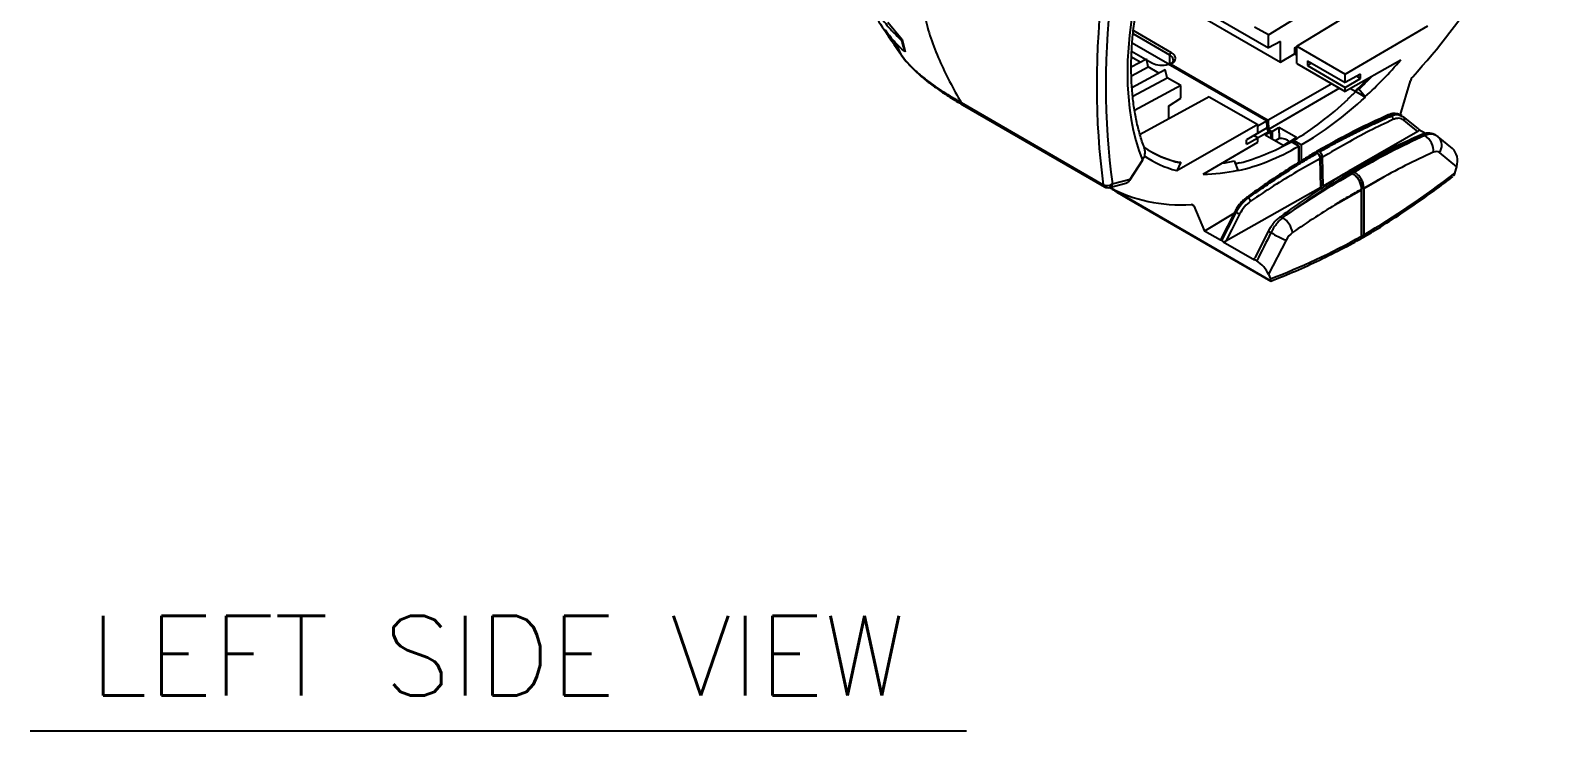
# Model space of a CAD drawing. Extents: x 12.3 to 108.7, y 1.1 to 80.4.
# Drawn here: x 16.45 to 30.66, y 50.55 to 57.14 of the extents above; entities that cross this region are included whole.
import ezdxf
from ezdxf.enums import TextEntityAlignment as Align

# ---------------------------------------------------------------- set-up
doc = ezdxf.new("R2010")
doc.units = 0
doc.header["$MEASUREMENT"] = 0
doc.layers.add('OBJECT', color=7, linetype='CONTINUOUS')
doc.styles.get("Standard").update_dxf_attribs({"font": 'SIMPLEX'})

msp = doc.modelspace()

# ---------------------------------------------------------------- linework, layer by layer
at = {"layer": 'OBJECT'}
for p, q in [((26.917, 57.593), (28.224, 56.839)), ((26.932, 57.653), (28.109, 56.974)), ((28.377, 56.989), (29.43, 57.629)), ((28.109, 57.094), (28.733, 57.479)), ((24.527, 57.214), (24.663, 57.052)), ((27.18, 56.905), (26.835, 57.105)), ((26.838, 57.135), (27.194, 56.93)), ((28.109, 57.094), (27.98, 57.168)), ((28.833, 56.726), (29.609, 57.181)), ((24.652, 56.909), (24.605, 57.015)), ((24.663, 57.052), (24.653, 57.046)), ((24.663, 57.052), (24.691, 56.937)), ((26.828, 57.02), (27.18, 56.817)), ((28.109, 56.974), (28.109, 57.094)), ((28.224, 57.032), (28.109, 56.974)), ((28.224, 56.839), (28.224, 57.032)), ((28.356, 56.973), (28.377, 56.986)), ((28.356, 56.973), (28.356, 56.916)), ((28.377, 56.961), (28.356, 56.973)), ((28.377, 56.989), (28.833, 56.726)), ((28.377, 56.826), (28.377, 56.989)), ((24.691, 56.937), (24.686, 56.935)), ((24.729, 56.817), (24.73, 56.814)), ((24.729, 56.814), (24.729, 56.817)), ((26.819, 56.793), (26.961, 56.87)), ((26.902, 56.839), (26.82, 56.886)), ((26.822, 56.941), (26.953, 56.866)), ((26.978, 56.795), (26.961, 56.87)), ((26.963, 56.86), (27.017, 56.828)), ((28.091, 56.285), (27.165, 56.82)), ((27.18, 56.817), (27.18, 56.905)), ((27.194, 56.826), (27.183, 56.819)), ((27.194, 56.819), (28.106, 56.293)), ((28.224, 56.839), (28.356, 56.916)), ((28.356, 56.916), (28.377, 56.904)), ((28.377, 56.826), (28.833, 56.562)), ((28.479, 56.851), (28.833, 56.646)), ((28.479, 56.851), (28.479, 56.806)), ((28.518, 56.828), (28.479, 56.806)), ((29.355, 56.858), (28.833, 56.562)), ((24.73, 56.814), (24.732, 56.809)), ((26.82, 56.709), (26.978, 56.795)), ((26.824, 56.599), (27.138, 56.768)), ((26.832, 56.518), (27.155, 56.692)), ((27.079, 56.736), (26.978, 56.795)), ((27.155, 56.692), (27.138, 56.768)), ((27.284, 56.618), (27.155, 56.692)), ((28.479, 56.806), (28.833, 56.601)), ((28.833, 56.646), (28.833, 56.726)), ((28.976, 56.724), (28.833, 56.646)), ((28.833, 56.601), (28.976, 56.685)), ((28.941, 56.705), (28.976, 56.685)), ((28.976, 56.685), (28.976, 56.724)), ((29.04, 56.676), (29.04, 56.679)), ((27.284, 56.618), (26.85, 56.384)), ((27.284, 56.498), (27.284, 56.618)), ((28.708, 56.635), (28.106, 56.293)), ((28.78, 56.593), (28.11, 56.206)), ((28.833, 56.562), (28.833, 56.601)), ((28.883, 56.59), (28.933, 56.561)), ((28.96, 56.584), (28.931, 56.569)), ((28.933, 56.561), (28.931, 56.569)), ((28.933, 56.561), (29.023, 56.51)), ((29.021, 56.513), (28.96, 56.584)), ((29.35, 56.335), (29.446, 56.662)), ((25.217, 56.457), (26.555, 55.685)), ((25.229, 56.437), (26.567, 55.665)), ((27.553, 56.513), (26.901, 56.157)), ((27.169, 56.423), (27.284, 56.498)), ((27.169, 56.423), (27.169, 56.303)), ((27.553, 56.513), (28.009, 56.25)), ((28.862, 56.489), (28.857, 56.492)), ((29.023, 56.51), (29.021, 56.513)), ((28.009, 56.25), (27.247, 55.817)), ((28.009, 56.238), (28.091, 56.285)), ((28.009, 56.17), (28.009, 56.25)), ((28.091, 56.285), (28.095, 56.221)), ((28.106, 56.293), (28.11, 56.206)), ((29.265, 56.331), (29.25, 56.34)), ((29.349, 56.344), (29.324, 56.349)), ((29.369, 56.333), (29.354, 56.342)), ((29.361, 56.332), (29.38, 56.325)), ((29.518, 56.213), (29.382, 56.324)), ((28.009, 56.17), (27.904, 56.107)), ((27.904, 56.066), (28.009, 56.125)), ((27.904, 56.066), (27.904, 56.107)), ((27.971, 56.147), (28.095, 56.221)), ((28.009, 56.125), (27.971, 56.147)), ((28.007, 56.126), (28.115, 56.187)), ((28.009, 56.086), (28.009, 56.125)), ((28.13, 56.178), (28.08, 56.151)), ((28.247, 56.055), (28.08, 56.151)), ((28.11, 56.206), (28.144, 56.186)), ((28.115, 56.187), (28.13, 56.178)), ((28.13, 56.178), (28.132, 56.121)), ((28.144, 56.186), (28.209, 56.224)), ((28.144, 56.186), (28.146, 56.113)), ((28.212, 56.121), (28.173, 56.097)), ((28.373, 56.129), (28.209, 56.224)), ((28.209, 56.224), (28.212, 56.121)), ((28.373, 56.129), (28.31, 56.09)), ((29.515, 56.186), (28.888, 55.825)), ((29.587, 56.166), (29.526, 56.201)), ((29.584, 56.147), (29.577, 56.151)), ((29.687, 56.149), (29.681, 56.153)), ((29.709, 56.134), (29.687, 56.148)), ((29.843, 56.025), (29.709, 56.134)), ((26.946, 56.019), (26.941, 56.032)), ((27.496, 55.785), (28.009, 56.086)), ((28.247, 56.055), (28.289, 56.078)), ((28.298, 56.073), (28.289, 56.079)), ((28.301, 56.075), (28.296, 56.078)), ((28.31, 56.08), (28.31, 56.09)), ((28.31, 56.09), (28.32, 56.085)), ((28.397, 56.048), (28.326, 56.088)), ((28.326, 56.088), (28.326, 56.088)), ((28.399, 56.049), (28.333, 56.088)), ((28.347, 56.079), (28.347, 56.1)), ((28.417, 56.06), (28.347, 56.1)), ((28.397, 56.048), (28.397, 56.048)), ((28.397, 55.896), (28.397, 56.048)), ((28.399, 55.898), (28.399, 56.049)), ((28.417, 56.06), (28.417, 55.909)), ((28.569, 55.981), (28.564, 55.984)), ((28.575, 55.982), (28.569, 55.985)), ((28.591, 55.994), (28.585, 55.997)), ((29.882, 55.853), (29.719, 55.987)), ((26.805, 55.728), (26.925, 55.913)), ((26.809, 55.738), (26.923, 55.916)), ((27.283, 55.891), (27.247, 55.817)), ((27.824, 55.822), (27.791, 55.909)), ((27.823, 55.817), (27.824, 55.822)), ((27.836, 55.894), (27.841, 55.891)), ((28.602, 55.66), (28.598, 55.932)), ((28.605, 55.662), (28.601, 55.936)), ((28.624, 55.672), (28.62, 55.944)), ((29.865, 55.794), (29.882, 55.853)), ((26.613, 55.659), (26.766, 55.7)), ((26.64, 55.693), (26.809, 55.738)), ((28.87, 55.814), (28.624, 55.672)), ((28.902, 55.789), (28.882, 55.801)), ((28.907, 55.79), (28.887, 55.802)), ((28.92, 55.803), (28.903, 55.814)), ((29.186, 55.753), (29.009, 55.649)), ((29.009, 55.649), (29.135, 55.723)), ((29.135, 55.723), (29.186, 55.753)), ((26.632, 55.653), (26.763, 55.573)), ((26.763, 55.573), (28.133, 54.782)), ((26.772, 55.562), (28.131, 54.778)), ((28.602, 55.66), (27.71, 55.154)), ((27.921, 55.562), (27.917, 55.564)), ((28.614, 55.654), (28.602, 55.66)), ((28.616, 55.656), (28.605, 55.662)), ((28.634, 55.667), (28.624, 55.672)), ((28.987, 55.636), (28.736, 55.497)), ((28.768, 55.514), (28.987, 55.636)), ((28.987, 55.636), (28.987, 55.644)), ((28.987, 55.637), (28.987, 55.637)), ((28.987, 55.201), (28.987, 55.636)), ((28.99, 55.638), (28.99, 55.648)), ((28.99, 55.205), (28.99, 55.638)), ((28.99, 55.638), (28.99, 55.638)), ((29.009, 55.649), (29.009, 55.652)), ((29.009, 55.649), (29.009, 55.649)), ((29.009, 55.649), (29.009, 55.214)), ((27.407, 55.485), (27.383, 55.498)), ((27.407, 55.485), (27.509, 55.249)), ((27.785, 55.413), (27.509, 55.249)), ((27.794, 55.431), (27.659, 55.167)), ((27.805, 55.424), (27.803, 55.425)), ((28.245, 55.4), (28.214, 55.378)), ((28.275, 55.398), (28.245, 55.375)), ((28.736, 55.497), (28.768, 55.514)), ((27.658, 55.163), (27.509, 55.249)), ((27.658, 55.163), (27.66, 55.167)), ((27.671, 55.158), (27.668, 55.16)), ((27.685, 55.147), (27.978, 54.978)), ((28.109, 55.251), (27.981, 54.998)), ((28.276, 55.163), (28.11, 54.844)), ((28.11, 54.844), (28.129, 54.8)), ((28.131, 54.778), (28.133, 54.782))]:
    msp.add_line(p, q, dxfattribs=at)
at = {"layer": 'OBJECT', "color": 1}
msp.add_line((16.452, 50.548), (25.267, 50.548), dxfattribs=at)
at = {"layer": 'OBJECT', "flags": 128}
for points in [[(29.515, 56.186), (29.442, 56.246), (29.384, 56.292)], [(28.397, 56.048), (28.398, 56.048), (28.399, 56.049), (28.399, 56.049), (28.399, 56.049)], [(26.923, 55.916), (26.924, 55.915), (26.925, 55.914), (26.925, 55.914), (26.925, 55.913)], [(26.793, 55.715), (26.794, 55.715), (26.794, 55.715), (26.794, 55.715)], [(27.803, 55.425), (27.727, 55.276), (27.668, 55.16)], [(27.671, 55.158), (27.746, 55.307), (27.805, 55.424)], [(27.838, 55.407), (27.766, 55.265), (27.71, 55.154)]]:
    msp.add_lwpolyline(points, dxfattribs=at)
at = {"layer": 'OBJECT'}
for centre, radius, start, end in [((26.654, 57.573), 2.069, 194.7362, 197.9616), ((27.211, 56.904), 0.0308, 122.9182, 177.3705), ((26.203, 59.466), 3.979, 313.282, 315.6342), ((26.283, 59.426), 3.905, 313.2845, 315.7851), ((26.323, 59.334), 3.808, 311.72, 313.2756), ((25.244, 56.459), 0.0263, 183.4372, 237.1336), ((28.14, 56.225), 0.0461, 185.6926, 237.1986), ((28.225, 55.989), 0.132, 49.7562, 95.7674), ((29.559, 56.125), 0.0317, 55.7324, 110.4213), ((29.489, 56.001), 0.174, 355.9802, 56.987), ((29.632, 56.055), 0.11, 321.9402, 45.9647), ((27.471, 56.809), 0.937, 235.0827, 258.4205), ((27.464, 56.823), 0.946, 240.4582, 258.3503), ((27.483, 57.345), 1.469, 277.3649, 282.0914), ((27.37, 57.559), 1.729, 284.42, 285.6326), ((26.591, 55.759), 0.082, 243.6367, 306.0827), ((26.582, 55.687), 0.0268, 184.006, 236.5647), ((26.599, 55.698), 0.0415, 289.5649, 352.4993), ((28.885, 55.797), 0.00496, 65.1617, 126.4362), ((28.905, 55.785), 0.00496, 65.1617, 126.4362), ((28.904, 55.786), 0.00503, 354.3679, 54.318), ((26.597, 55.717), 0.06, 240.0027, 285.0327), ((26.784, 55.581), 0.0225, 201.7889, 239.2352), ((30.443, 53.118), 2.909, 119.9548, 120.0214), ((28.986, 55.638), 0.00206, 297.6774, 301.6523), ((28.986, 55.638), 0.00206, 297.6774, 301.6523), ((28.258, 55.376), 0.0276, 51.4814, 118.8457), ((28.227, 55.353), 0.028, 49.8507, 119.8906), ((28.128, 55.198), 0.212, 9.8309, 56.4007), ((28.154, 55.29), 0.0595, 220.9985, 249.0043), ((28.719, 56.232), 1.157, 239.5393, 247.4615), ((28.985, 55.206), 0.00488, 291.7747, 355.5723)]:
    msp.add_arc(centre, radius, start, end, dxfattribs=at)
for centre, major_axis, ratio, start_param, end_param in [((28.32, 58.928), (1.963, 3.341), 0.582398, 4.359697, 4.937827), ((28.99, 58.034), (1.554, 2.74), 0.572321, 1.992558, 2.711092), ((32.101, 59.911), (3.948, 6.958), 0.572359, 2.203086, 2.500628), ((32.144, 59.887), (3.918, 6.906), 0.572321, 2.203054, 2.500596), ((27.099, 56.874), (0.115, -0.002), 0.567125, 3.935417, 5.331411), ((27.099, 56.857), (0.115, 0.001), 0.583172, 0.061252, 0.780171), ((27.099, 56.874), (0.135, 0.001), 0.582304, 5.494641, 7.064144), ((27.099, 56.857), (0.115, 0.001), 0.583172, 6.277958, 6.344438), ((28.435, 58.374), (1.423, 2.422), 0.582398, 4.228555, 4.408555), ((29.486, 56.666), (0.0304, 0.0517), 0.582398, 1.218104, 1.978239), ((28.347, 58.404), (1.374, 2.464), 0.567218, 3.918482, 4.184084), ((28.417, 58.364), (1.429, 2.433), 0.582398, 3.93135, 4.236782), ((28.805, 49.338), (4.154, 6.839), 0.572191, 0.679521, 0.798082), ((28.92, 49.271), (3.949, 6.958), 0.572401, 0.662534, 0.781095), ((29.554, 55.938), (0.129, 0.214), 0.573441, 0.009817, 0.676572), ((29.563, 55.932), (0.124, 0.217), 0.574857, 6.280703, 6.947778), ((28.417, 58.364), (1.392, 2.454), 0.572321, 3.617189, 3.91202), ((28.347, 58.404), (1.448, 2.422), 0.587369, 3.683779, 3.925351), ((28.296, 56.066), (-0.0068, 0.0122), 0.586591, 5.506176, 6.274039), ((28.296, 56.074), (0.01, -0.00015), 0.567439, 2.347968, 2.365422), ((28.333, 56.076), (-0.0071, 0.0122), 0.577335, 5.497828, 6.265692), ((29.009, 49.221), (3.886, 6.85), 0.572321, 0.662468, 0.758339), ((29.652, 55.882), (0.062, 0.109), 0.572321, 6.185508, 6.945653), ((29.794, 55.903), (0.005, 0.139), 0.691244, 4.368283, 5.80022), ((28.4, 58.354), (1.386, 2.443), 0.572321, 3.086642, 3.296589), ((28.4, 58.354), (1.386, 2.443), 0.572321, 3.445492, 3.625492), ((26.77, 55.763), (0.0351, 0.06), 0.705604, 3.762437, 4.269934), ((28.805, 49.338), (4, 6.928), 0.557376, 0.789072, 0.898297), ((28.924, 49.269), (4.104, 6.868), 0.58722, 0.797968, 0.907193), ((29.009, 61.697), (3.918, 6.906), 0.572321, 3.922556, 4.077129), ((28.513, 59.039), (1.912, 3.37), 0.572321, 3.149723, 3.494274), ((28.596, 55.656), (0.00991, 0.00582), 0.007627, 0.004328, 0.798371), ((28.595, 55.664), (0.01, 0.00007), 0.582394, 5.476124, 5.484851), ((28.98, 55.632), (0.01, 0.00577), 0.00007, 6.283145, 7.068543), ((27.368, 55.443), (0.0296, 0.0522), 0.572321, 5.875732, 6.635867), ((29.007, 49.219), (4.045, 6.764), 0.587369, 0.836588, 0.912915), ((28.319, 55.456), (3.031, 6.056), 0.009909, 1.612367, 1.656379), ((29.008, 61.696), (4.075, 6.815), 0.587369, 3.78151, 3.932278), ((28.348, 55.135), (0.067, 0.112), 0.587369, 0.912915, 1.67306), ((28.026, 54.892), (-0.0869, 0.0914), 0.329852, 3.885069, 5.333336)]:
    msp.add_ellipse(centre, major_axis=major_axis, ratio=ratio, start_param=start_param, end_param=end_param, dxfattribs=at)
for points, knots in [([(25.217, 58.394), (25.165, 58.34), (25.069, 58.241), (24.958, 58.072), (24.887, 57.91), (24.849, 57.749), (24.835, 57.597), (24.843, 57.436), (24.873, 57.257), (24.928, 57.063), (25.009, 56.857), (25.106, 56.655), (25.18, 56.523), (25.217, 56.457)], [0, 0, 0, 0, 0.128108, 0.233833, 0.339418, 0.414185, 0.488923, 0.563852, 0.638803, 0.729469, 0.820219, 0.910089, 1, 1, 1, 1]), ([(26.942, 56.033), (26.938, 56.043), (26.919, 56.093), (26.89, 56.187), (26.86, 56.318), (26.837, 56.456), (26.823, 56.602), (26.817, 56.753), (26.819, 56.91), (26.83, 57.072), (26.849, 57.238), (26.877, 57.408), (26.91, 57.569), (26.937, 57.674), (26.949, 57.721)], [0, 0, 0, 0, 0.0250114, 0.1156792, 0.2061328, 0.2963934, 0.386552, 0.4766738, 0.5667942, 0.6569418, 0.7471362, 0.8373875, 0.9276995, 1, 1, 1, 1]), ([(24.251, 57.52), (24.267, 57.494), (24.318, 57.411), (24.415, 57.261), (24.533, 57.08), (24.613, 56.965), (24.652, 56.909)], [0, 0, 0, 0, 0.129296, 0.411578, 0.709672, 1, 1, 1, 1]), ([(24.467, 57.253), (24.493, 57.218), (24.546, 57.146), (24.618, 57.08), (24.653, 57.046)], [0, 0, 0, 0, 0.49732, 1, 1, 1, 1]), ([(24.686, 56.935), (24.651, 56.968), (24.58, 57.034), (24.527, 57.106), (24.501, 57.142)], [0, 0, 0, 0, 0.497242, 1, 1, 1, 1]), ([(24.522, 57.1), (24.536, 57.079), (24.582, 57.01), (24.628, 56.943), (24.661, 56.896)], [0, 0, 0, 0, 0.296036, 1, 1, 1, 1]), ([(24.652, 56.909), (24.675, 56.878), (24.699, 56.847), (24.729, 56.815), (24.729, 56.814)], [0, 0, 0, 0, 0.976242, 1, 1, 1, 1]), ([(24.661, 56.896), (24.66, 56.897), (24.656, 56.9), (24.654, 56.905), (24.652, 56.909)], [0, 0, 0, 0, 0.209292, 1, 1, 1, 1]), ([(24.657, 56.902), (24.657, 56.901), (24.673, 56.876), (24.701, 56.842), (24.732, 56.81), (24.741, 56.801)], [0, 0, 0, 0, 0.039056, 0.73078, 1, 1, 1, 1]), ([(24.732, 56.809), (24.732, 56.81), (24.731, 56.811), (24.73, 56.813), (24.729, 56.814), (24.729, 56.814), (24.729, 56.814)], [0, 0, 0, 0, 0.324563, 0.651752, 0.939508, 1, 1, 1, 1]), ([(27.194, 56.819), (27.193, 56.819), (27.189, 56.821), (27.185, 56.821), (27.182, 56.818), (27.18, 56.815), (27.18, 56.812), (27.18, 56.811)], [0, 0, 0, 0, 0.2146833, 0.4293692, 0.6440512, 0.8587517, 1, 1, 1, 1]), ([(27.213, 56.861), (27.213, 56.86), (27.215, 56.854), (27.21, 56.843), (27.201, 56.831), (27.194, 56.826), (27.194, 56.826)], [0, 0, 0, 0, 0.081993, 0.576371, 0.990025, 1, 1, 1, 1]), ([(24.73, 56.814), (24.755, 56.788), (24.806, 56.738), (24.912, 56.652), (25.046, 56.558), (25.16, 56.491), (25.217, 56.457)], [0, 0, 0, 0, 0.205314, 0.412143, 0.70462, 1, 1, 1, 1]), ([(24.741, 56.801), (24.754, 56.787), (24.79, 56.748), (24.861, 56.686), (24.952, 56.615), (25.056, 56.543), (25.149, 56.484), (25.21, 56.449), (25.23, 56.437)], [0, 0, 0, 0, 0.115254, 0.303994, 0.494489, 0.691274, 0.900514, 1, 1, 1, 1]), ([(29.237, 56.341), (29.135, 56.295), (28.911, 56.192), (28.685, 56.066), (28.561, 55.996)], [0, 0, 0, 0, 0.452542, 1, 1, 1, 1]), ([(29.25, 56.34), (29.214, 56.324), (29.145, 56.293), (29.034, 56.24), (28.919, 56.181), (28.805, 56.119), (28.694, 56.058), (28.623, 56.018), (28.585, 55.997)], [0, 0, 0, 0, 0.160275, 0.31287, 0.499994, 0.683604, 0.834088, 1, 1, 1, 1]), ([(28.591, 55.994), (28.628, 56.015), (28.698, 56.055), (28.811, 56.116), (28.929, 56.175), (29.047, 56.232), (29.16, 56.284), (29.229, 56.315), (29.265, 56.331)], [0, 0, 0, 0, 0.1656013, 0.3163921, 0.5000065, 0.6871269, 0.8397228, 1, 1, 1, 1]), ([(29.282, 56.298), (29.209, 56.263), (29.063, 56.195), (28.842, 56.074), (28.695, 55.988), (28.62, 55.944)], [0, 0, 0, 0, 0.3306439, 0.6606887, 1, 1, 1, 1]), ([(29.307, 56.352), (29.302, 56.354), (29.281, 56.359), (29.256, 56.349), (29.237, 56.341)], [0, 0, 0, 0, 0.218924, 1, 1, 1, 1]), ([(29.237, 56.341), (29.238, 56.341), (29.239, 56.342), (29.244, 56.342), (29.248, 56.341), (29.25, 56.34)], [0, 0, 0, 0, 0.227395, 0.497454, 1, 1, 1, 1]), ([(29.353, 56.339), (29.34, 56.345), (29.312, 56.36), (29.272, 56.347), (29.25, 56.34)], [0, 0, 0, 0, 0.431602, 1, 1, 1, 1]), ([(29.265, 56.331), (29.287, 56.339), (29.323, 56.352), (29.351, 56.338), (29.361, 56.332)], [0, 0, 0, 0, 0.607152, 1, 1, 1, 1]), ([(29.265, 56.331), (29.267, 56.33), (29.271, 56.327), (29.275, 56.322), (29.277, 56.317), (29.28, 56.312), (29.281, 56.305), (29.282, 56.301), (29.282, 56.298)], [0, 0, 0, 0, 0.2397079, 0.3685229, 0.5000027, 0.6314805, 0.7602889, 1, 1, 1, 1]), ([(29.384, 56.292), (29.37, 56.301), (29.341, 56.317), (29.301, 56.304), (29.282, 56.298)], [0, 0, 0, 0, 0.499995, 1, 1, 1, 1]), ([(29.38, 56.325), (29.382, 56.324), (29.385, 56.321), (29.388, 56.316), (29.389, 56.311), (29.389, 56.306), (29.388, 56.3), (29.386, 56.295), (29.384, 56.292)], [0, 0, 0, 0, 0.239707, 0.368521, 0.500002, 0.631484, 0.760299, 1, 1, 1, 1]), ([(29.548, 56.154), (29.509, 56.137), (29.395, 56.087), (29.205, 55.996), (29.018, 55.898), (28.906, 55.835), (28.869, 55.814)], [0, 0, 0, 0, 0.174517, 0.505842, 0.837181, 1, 1, 1, 1]), ([(29.526, 56.201), (29.526, 56.198), (29.524, 56.193), (29.518, 56.189), (29.515, 56.186)], [0, 0, 0, 0, 0.494027, 1, 1, 1, 1]), ([(29.518, 56.213), (29.519, 56.212), (29.522, 56.21), (29.525, 56.205), (29.526, 56.202), (29.526, 56.201)], [0, 0, 0, 0, 0.2937718, 0.8011616, 1, 1, 1, 1]), ([(29.684, 56.15), (29.681, 56.152), (29.667, 56.162), (29.637, 56.17), (29.598, 56.17), (29.568, 56.163), (29.552, 56.156), (29.548, 56.154)], [0, 0, 0, 0, 0.088356, 0.365313, 0.639572, 0.925525, 1, 1, 1, 1]), ([(26.923, 55.916), (26.928, 55.924), (26.941, 55.945), (26.951, 55.982), (26.948, 56.007), (26.946, 56.019)], [0, 0, 0, 0, 0.2593, 0.64768, 1, 1, 1, 1]), ([(28.544, 55.986), (28.511, 55.967), (28.451, 55.93), (28.371, 55.88), (28.307, 55.84), (28.244, 55.8), (28.162, 55.746), (28.044, 55.667), (27.955, 55.602), (27.904, 55.565)], [0, 0, 0, 0, 0.153019, 0.281097, 0.378129, 0.449093, 0.577295, 0.760933, 1, 1, 1, 1]), ([(28.564, 55.984), (28.529, 55.963), (28.462, 55.922), (28.353, 55.856), (28.24, 55.785), (28.126, 55.71), (28.018, 55.637), (27.951, 55.589), (27.917, 55.564)], [0, 0, 0, 0, 0.165067, 0.315243, 0.501738, 0.686678, 0.839793, 1, 1, 1, 1]), ([(27.921, 55.562), (27.956, 55.586), (28.024, 55.634), (28.131, 55.707), (28.244, 55.782), (28.356, 55.854), (28.464, 55.921), (28.533, 55.961), (28.569, 55.981)], [0, 0, 0, 0, 0.160192, 0.313297, 0.498211, 0.684707, 0.834593, 1, 1, 1, 1]), ([(28.569, 55.985), (28.569, 55.985), (28.565, 55.988), (28.557, 55.99), (28.548, 55.989), (28.545, 55.987), (28.544, 55.986)], [0, 0, 0, 0, 0.081346, 0.501293, 0.86591, 1, 1, 1, 1]), ([(28.564, 55.984), (28.564, 55.984), (28.562, 55.985), (28.557, 55.988), (28.55, 55.989), (28.546, 55.987), (28.544, 55.986)], [0, 0, 0, 0, 0.000073, 0.259185, 0.686534, 1, 1, 1, 1]), ([(28.585, 55.997), (28.582, 55.998), (28.574, 56.002), (28.565, 56), (28.561, 55.995), (28.559, 55.992)], [0, 0, 0, 0, 0.335948, 0.671725, 1, 1, 1, 1]), ([(28.569, 55.985), (28.569, 55.985), (28.569, 55.985), (28.567, 55.985), (28.565, 55.985), (28.564, 55.984)], [0, 0, 0, 0, 0.002251, 0.501117, 1, 1, 1, 1]), ([(28.574, 55.982), (28.574, 55.982), (28.574, 55.983), (28.572, 55.983), (28.57, 55.982), (28.569, 55.981)], [0, 0, 0, 0, 0.002251, 0.501117, 1, 1, 1, 1]), ([(28.598, 55.932), (28.598, 55.932), (28.598, 55.934), (28.598, 55.94), (28.594, 55.951), (28.588, 55.964), (28.579, 55.974), (28.573, 55.98), (28.569, 55.981), (28.569, 55.981)], [0, 0, 0, 0, 0.000037, 0.131509, 0.348608, 0.565731, 0.782867, 0.999963, 1, 1, 1, 1]), ([(28.577, 55.977), (28.576, 55.978), (28.576, 55.98), (28.575, 55.981), (28.574, 55.982)], [0, 0, 0, 0, 0.50113, 1, 1, 1, 1]), ([(28.577, 55.977), (28.579, 55.976), (28.584, 55.972), (28.591, 55.964), (28.595, 55.955), (28.598, 55.946), (28.598, 55.942), (28.598, 55.94)], [0, 0, 0, 0, 0.217141, 0.434281, 0.651412, 0.868511, 1, 1, 1, 1]), ([(28.62, 55.944), (28.619, 55.949), (28.618, 55.958), (28.612, 55.973), (28.602, 55.986), (28.595, 55.991), (28.591, 55.994)], [0, 0, 0, 0, 0.250005, 0.499786, 0.74946, 1, 1, 1, 1]), ([(27.273, 55.897), (27.274, 55.897), (27.276, 55.897), (27.279, 55.897), (27.281, 55.896), (27.282, 55.895), (27.283, 55.894), (27.283, 55.893), (27.283, 55.892), (27.283, 55.891)], [0, 0, 0, 0, 0.221854, 0.352722, 0.46152, 0.570775, 0.671825, 0.829272, 1, 1, 1, 1]), ([(28.598, 55.932), (28.524, 55.89), (28.377, 55.807), (28.158, 55.676), (28.014, 55.579), (27.942, 55.531)], [0, 0, 0, 0, 0.338178, 0.669611, 1, 1, 1, 1]), ([(28.598, 55.94), (28.599, 55.939), (28.601, 55.938), (28.601, 55.937), (28.601, 55.936)], [0, 0, 0, 0, 0.510963, 1, 1, 1, 1]), ([(28.601, 55.936), (28.601, 55.936), (28.602, 55.935), (28.601, 55.934), (28.599, 55.932), (28.598, 55.932)], [0, 0, 0, 0, 0.0211, 0.510533, 1, 1, 1, 1]), ([(26.793, 55.715), (26.796, 55.718), (26.802, 55.724), (26.807, 55.733), (26.809, 55.738), (26.809, 55.738)], [0, 0, 0, 0, 0.411555, 0.987632, 1, 1, 1, 1]), ([(26.794, 55.715), (26.795, 55.716), (26.8, 55.72), (26.803, 55.725), (26.805, 55.728)], [0, 0, 0, 0, 0.29913, 1, 1, 1, 1]), ([(26.809, 55.738), (26.809, 55.738), (26.808, 55.735), (26.808, 55.732), (26.806, 55.729), (26.805, 55.728)], [0, 0, 0, 0, 0.027074, 0.645503, 1, 1, 1, 1]), ([(28.855, 55.806), (28.816, 55.783), (28.705, 55.715), (28.519, 55.594), (28.355, 55.48), (28.263, 55.414), (28.245, 55.4)], [0, 0, 0, 0, 0.189385, 0.549089, 0.908774, 1, 1, 1, 1]), ([(28.882, 55.801), (28.879, 55.803), (28.871, 55.806), (28.86, 55.808), (28.854, 55.805), (28.852, 55.803)], [0, 0, 0, 0, 0.256588, 0.679578, 1, 1, 1, 1]), ([(28.903, 55.814), (28.898, 55.816), (28.888, 55.82), (28.876, 55.819), (28.868, 55.814), (28.865, 55.808), (28.865, 55.806)], [0, 0, 0, 0, 0.2920084, 0.5840107, 0.8760175, 1, 1, 1, 1]), ([(28.987, 55.644), (28.987, 55.651), (28.985, 55.669), (28.976, 55.702), (28.956, 55.738), (28.933, 55.767), (28.914, 55.782), (28.904, 55.788), (28.902, 55.789)], [0, 0, 0, 0, 0.131936, 0.348803, 0.565699, 0.782621, 0.959562, 1, 1, 1, 1]), ([(28.909, 55.785), (28.918, 55.779), (28.936, 55.767), (28.959, 55.738), (28.977, 55.705), (28.986, 55.675), (28.987, 55.658), (28.987, 55.652)], [0, 0, 0, 0, 0.2171237, 0.4342449, 0.6513461, 0.8684154, 1, 1, 1, 1]), ([(29.009, 55.652), (29.007, 55.664), (29.005, 55.688), (28.99, 55.728), (28.967, 55.764), (28.942, 55.789), (28.926, 55.8), (28.92, 55.803)], [0, 0, 0, 0, 0.216921, 0.433844, 0.650767, 0.867699, 1, 1, 1, 1]), ([(28.991, 55.183), (29.03, 55.206), (29.143, 55.273), (29.33, 55.392), (29.551, 55.542), (29.723, 55.667), (29.822, 55.742), (29.847, 55.762)], [0, 0, 0, 0, 0.135826, 0.393763, 0.651695, 0.909612, 1, 1, 1, 1]), ([(29.186, 55.753), (29.128, 55.721), (29.069, 55.687), (29.009, 55.653), (29.009, 55.652)], [0, 0, 0, 0, 0.985074, 1, 1, 1, 1]), ([(29.865, 55.794), (29.862, 55.785), (29.858, 55.774), (29.851, 55.767), (29.85, 55.765)], [0, 0, 0, 0, 0.8414566, 1, 1, 1, 1]), ([(26.613, 55.659), (26.646, 55.638), (26.7, 55.604), (26.752, 55.574), (26.772, 55.563)], [0, 0, 0, 0, 0.614376, 1, 1, 1, 1]), ([(27.904, 55.565), (27.893, 55.557), (27.872, 55.54), (27.842, 55.507), (27.815, 55.471), (27.801, 55.445), (27.794, 55.431)], [0, 0, 0, 0, 0.250964, 0.501262, 0.750938, 1, 1, 1, 1]), ([(27.917, 55.564), (27.895, 55.545), (27.851, 55.508), (27.819, 55.452), (27.803, 55.425)], [0, 0, 0, 0, 0.509331, 1, 1, 1, 1]), ([(27.805, 55.424), (27.821, 55.451), (27.853, 55.507), (27.898, 55.543), (27.921, 55.562)], [0, 0, 0, 0, 0.490669, 1, 1, 1, 1]), ([(27.917, 55.564), (27.915, 55.565), (27.911, 55.567), (27.907, 55.567), (27.905, 55.566), (27.904, 55.565), (27.904, 55.565)], [0, 0, 0, 0, 0.439531, 0.675676, 0.91672, 1, 1, 1, 1]), ([(27.942, 55.531), (27.941, 55.533), (27.94, 55.538), (27.937, 55.544), (27.935, 55.548), (27.931, 55.553), (27.927, 55.558), (27.923, 55.56), (27.921, 55.562)], [0, 0, 0, 0, 0.239724, 0.368535, 0.500006, 0.631475, 0.760273, 1, 1, 1, 1]), ([(28.987, 55.644), (28.932, 55.612), (28.848, 55.565), (28.765, 55.514), (28.736, 55.497)], [0, 0, 0, 0, 0.658729, 1, 1, 1, 1]), ([(28.99, 55.648), (28.99, 55.648), (28.99, 55.647), (28.989, 55.645), (28.988, 55.644), (28.987, 55.644)], [0, 0, 0, 0, 0.159415, 0.579692, 1, 1, 1, 1]), ([(27.803, 55.425), (27.801, 55.426), (27.797, 55.428), (27.795, 55.43), (27.794, 55.431), (27.794, 55.431), (27.794, 55.431)], [0, 0, 0, 0, 0.388754, 0.59753, 0.810585, 1, 1, 1, 1]), ([(27.838, 55.407), (27.836, 55.408), (27.833, 55.409), (27.827, 55.412), (27.822, 55.414), (27.817, 55.417), (27.811, 55.42), (27.807, 55.422), (27.805, 55.424)], [0, 0, 0, 0, 0.239794, 0.368579, 0.499999, 0.63142, 0.760201, 1, 1, 1, 1]), ([(27.942, 55.531), (27.922, 55.514), (27.881, 55.482), (27.853, 55.432), (27.838, 55.407)], [0, 0, 0, 0, 0.499945, 1, 1, 1, 1]), ([(28.214, 55.377), (28.209, 55.373), (28.189, 55.36), (28.16, 55.328), (28.13, 55.289), (28.116, 55.261), (28.11, 55.25)], [0, 0, 0, 0, 0.129738, 0.455529, 0.782872, 1, 1, 1, 1]), ([(28.245, 55.375), (28.242, 55.372), (28.22, 55.355), (28.187, 55.32), (28.154, 55.273), (28.139, 55.245), (28.133, 55.234)], [0, 0, 0, 0, 0.079687, 0.501866, 0.800812, 1, 1, 1, 1]), ([(27.668, 55.16), (27.666, 55.161), (27.662, 55.163), (27.659, 55.163), (27.658, 55.163), (27.658, 55.163)], [0, 0, 0, 0, 0.423767, 0.84677, 1, 1, 1, 1]), ([(27.685, 55.147), (27.683, 55.149), (27.679, 55.153), (27.674, 55.157), (27.671, 55.158), (27.671, 55.158)], [0, 0, 0, 0, 0.446604, 0.894556, 1, 1, 1, 1]), ([(27.71, 55.154), (27.707, 55.152), (27.7, 55.149), (27.691, 55.147), (27.686, 55.147), (27.685, 55.147)], [0, 0, 0, 0, 0.487491, 0.919281, 1, 1, 1, 1]), ([(28.131, 54.778), (28.162, 54.79), (28.267, 54.831), (28.449, 54.909), (28.676, 55.016), (28.853, 55.107), (28.954, 55.163), (28.98, 55.177)], [0, 0, 0, 0, 0.1084046, 0.3759138, 0.6434428, 0.9109843, 1, 1, 1, 1]), ([(28.974, 55.174), (28.975, 55.175), (28.98, 55.177), (28.986, 55.186), (28.987, 55.196), (28.987, 55.201)], [0, 0, 0, 0, 0.151587, 0.575785, 1, 1, 1, 1]), ([(28.983, 55.184), (28.986, 55.184), (28.994, 55.184), (29.003, 55.191), (29.008, 55.201), (29.008, 55.21), (29.009, 55.214)], [0, 0, 0, 0, 0.22617, 0.517343, 0.808506, 1, 1, 1, 1]), ([(27.978, 54.978), (27.977, 54.982), (27.976, 54.989), (27.98, 54.995), (27.981, 54.998)], [0, 0, 0, 0, 0.637841, 1, 1, 1, 1]), ([(28, 54.968), (27.995, 54.971), (27.987, 54.976), (27.981, 54.977), (27.978, 54.978)], [0, 0, 0, 0, 0.531163, 1, 1, 1, 1]), ([(28.133, 54.782), (28.133, 54.787), (28.133, 54.792), (28.13, 54.799), (28.129, 54.8)], [0, 0, 0, 0, 0.8465334, 1, 1, 1, 1])]:
    msp.add_open_spline(points, degree=3, knots=knots, dxfattribs=at)

# ---------------------------------------------------------------- texts
at = {"layer": 'OBJECT', "color": 1}
msp.add_text('LEFT SIDE VIEW', height=0.75, dxfattribs=at).set_placement((20.853, 50.879), align=Align.CENTER)

doc.saveas('drawing.dxf')
